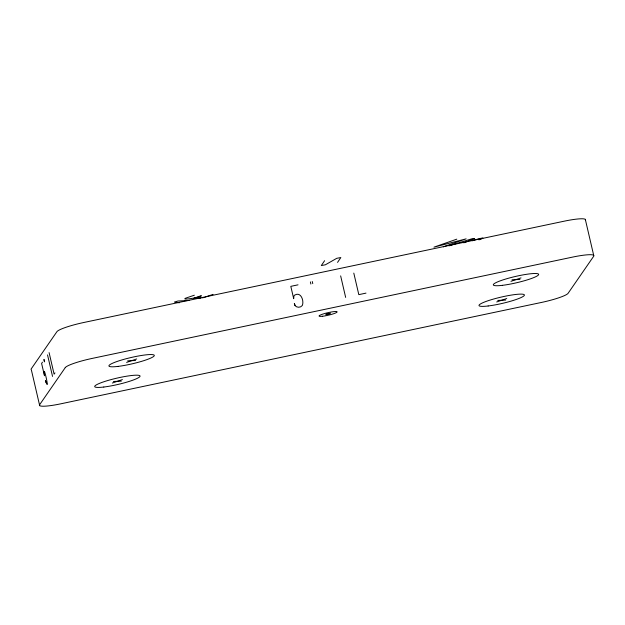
<?xml version="1.0" encoding="UTF-8"?>
<svg xmlns="http://www.w3.org/2000/svg" width="625" height="625" viewBox="0 0 625 625"><rect width="100%" height="100%" fill="white"/><g stroke="black" fill="none" stroke-linecap="round" stroke-linejoin="round"><path stroke-width="0.94" d="M42.469 362.18L41.609 363.422L44.477 375.727C42.438 359.102 50.75 396.203 45.539 380.602L46.078 382.758M54.953 372.93L54.102 374.164L49.094 352.625M324.602 260.711L321.305 265.562L325.398 264.781L336.75 258.32L340.836 257.539L337.547 262.391M463.812 242.852L464.336 242.594M465.219 242.258L474.648 238.508L471.734 238.836L448.992 245.844M478.93 239.844C490.852 235.43 472.391 240.313 472.508 240.812M194.359 295.203L185.453 298.25C180.719 300.695 202.875 296.992 201.344 295.602L193.992 298.25L200.984 298.094M205.055 297.117L213.07 294.375M456.797 239.164L433.961 247.156L466.141 238.852L443.336 246.836M126.594 362.398L136.672 358.953M112.336 383.031L122.414 379.586M325.711 314.766L330.461 313.141M510.945 281.336L521.023 277.891M496.688 301.977L506.766 298.523M204.164 297.422L202.492 297.875M298.023 284.836L290.812 286.352L293.68 298.664L293.898 296.078L294.664 295.125C300.891 291.305 304.211 300.742 302.344 305.445C300.219 308.469 294.555 307.594 294.344 303.555L295.125 305.695M365.992 293.125L358.812 294.641L353.797 273.102M512.016 279.789L519.953 279.438M188.984 300.5L178.023 301L174.383 302.062L179.352 302.789M497.758 300.422L505.695 300.07M326.211 314.039L329.953 313.867M127.664 360.852L135.602 360.5M113.406 381.484L121.344 381.133M585.312 219.344L593.672 255.266M340.648 275.875L345.656 297.414M312.273 281.523L312.766 283.641M310.383 281.922L310.875 284.039M47.531 354.891L52.539 376.422M44.094 359.43L44.594 361.547M43.875 359.75L44.367 361.875M39.688 405.656L31.328 369.734A24.82 3.414 -13.1 0 1 31.25 368.836L56.906 331.695A24.82 3.414 -13.1 0 1 83.781 322.5L564.219 221.18A24.82 3.414 -13.1 0 1 585.391 220.234M65.266 367.617L39.609 404.766A24.82 3.414 -13.1 0 0 60.781 403.82L541.219 302.5A24.82 3.414 -13.1 0 0 568.094 293.305L593.75 256.164A24.82 3.414 -13.1 0 0 572.578 257.102L92.141 358.422A24.82 3.414 -13.1 0 0 65.266 367.617M322.656 316.242A9.312 1.281 -13.1 0 0 337.094 312.055A9.312 1.281 -13.1 0 0 324.508 313.562A9.312 1.281 -13.1 0 0 322.656 316.242M103.805 387.031A23.273 3.195 -13.1 0 0 139.898 376.562A23.273 3.195 -13.1 0 0 108.43 380.336A23.273 3.195 -13.1 0 0 103.805 387.031M488.156 305.977A23.273 3.195 -13.1 0 0 524.25 295.5A23.273 3.195 -13.1 0 0 492.781 299.273A23.273 3.195 -13.1 0 0 488.156 305.977M502.406 285.336A23.273 3.195 -13.1 0 0 538.5 274.867A23.273 3.195 -13.1 0 0 507.039 278.641A23.273 3.195 -13.1 0 0 502.406 285.336M118.055 366.398A23.273 3.195 -13.1 0 0 154.148 355.922A23.273 3.195 -13.1 0 0 122.688 359.695A23.273 3.195 -13.1 0 0 118.055 366.398"/></g></svg>
